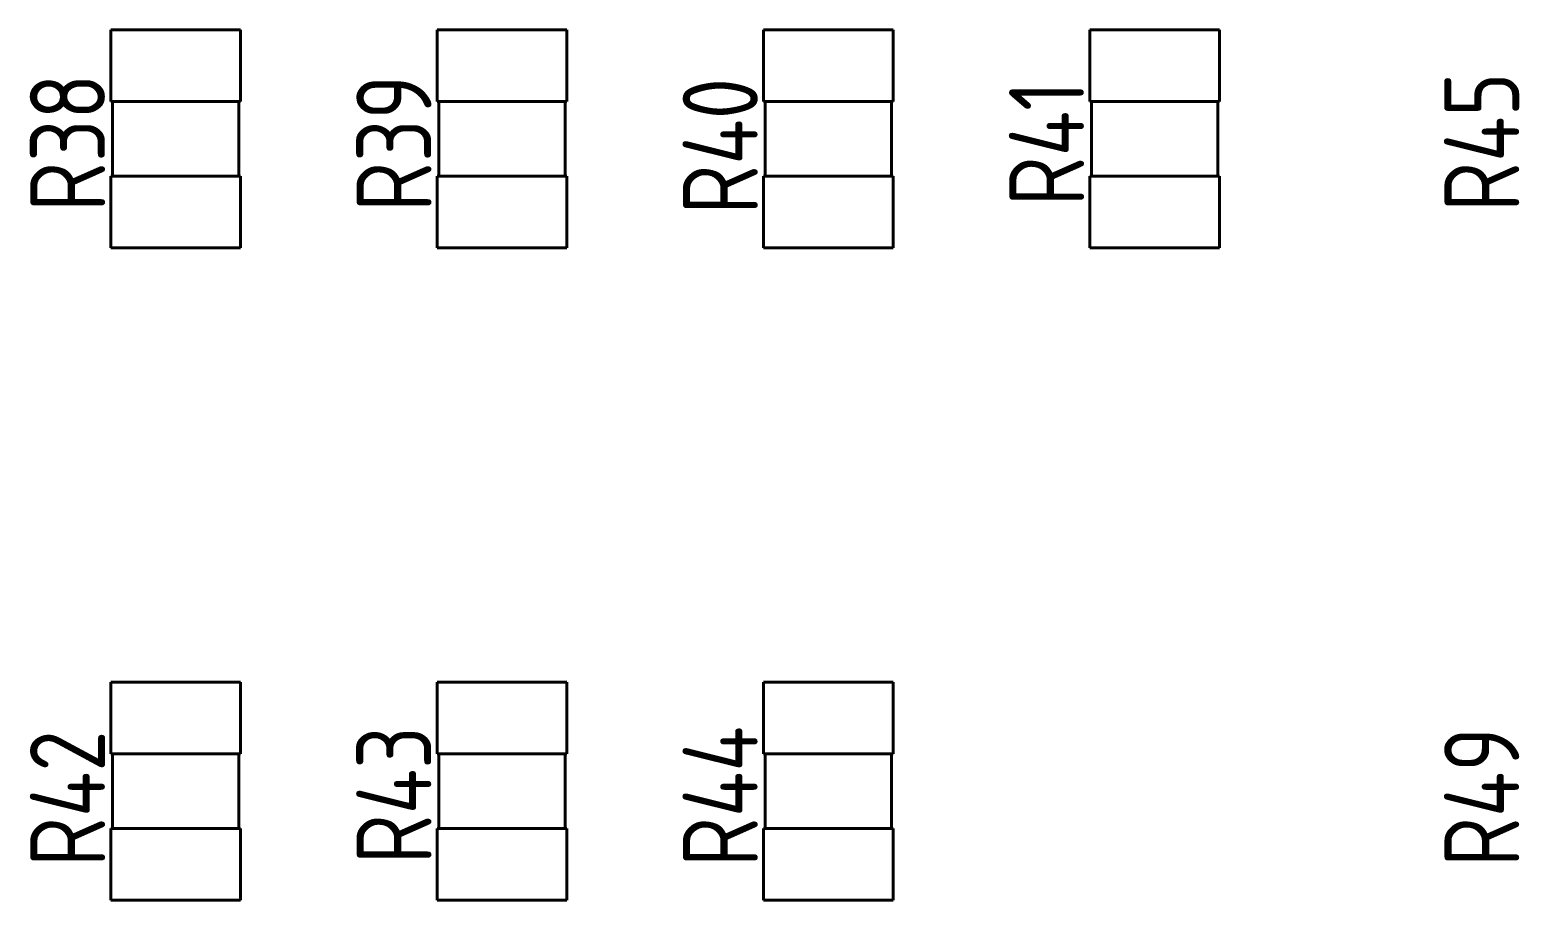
# Model space of a CAD drawing. Extents: x 193 to 1101, y 70 to 664.
# Drawn here: x 372.11 to 399.49, y 487.45 to 503.46 of the extents above; entities that cross this region are included whole.
import ezdxf

# ---------------------------------------------------------------- set-up
doc = ezdxf.new("R2010")
doc.units = 0
doc.header["$MEASUREMENT"] = 0
doc.layers.get('0').update_dxf_attribs({"linetype": 'CONTINUOUS'})
doc.layers.add('Основная', color=7, linetype='CONTINUOUS', lineweight=40)
doc.styles.add('GOST type A0', font='', dxfattribs={"oblique": 15, "height": 3.5})
doc.styles.get('GOST type A0').set_extended_font_data('GOST type A')

msp = doc.modelspace()

# ---------------------------------------------------------------- linework, layer by layer
at = {"layer": 'Основная'}
for p, q in [((375.986, 503.462), (373.598, 503.462)), ((373.598, 503.462), (373.598, 502.142)), ((373.598, 502.142), (373.598, 503.462)), ((375.986, 503.462), (373.598, 503.462)), ((375.986, 503.462), (373.598, 503.462)), ((373.598, 503.462), (373.598, 502.142)), ((373.598, 502.142), (373.598, 503.462)), ((375.986, 503.462), (373.598, 503.462)), ((375.986, 502.142), (375.986, 503.462)), ((375.986, 502.142), (375.986, 503.462)), ((375.986, 502.142), (375.986, 503.462)), ((375.986, 502.142), (375.986, 503.462)), ((381.986, 503.462), (379.598, 503.462)), ((379.598, 503.462), (379.598, 502.142)), ((379.598, 502.142), (379.598, 503.462)), ((381.986, 503.462), (379.598, 503.462)), ((381.986, 503.462), (379.598, 503.462)), ((379.598, 503.462), (379.598, 502.142)), ((379.598, 502.142), (379.598, 503.462)), ((381.986, 503.462), (379.598, 503.462)), ((381.986, 502.142), (381.986, 503.462)), ((381.986, 502.142), (381.986, 503.462)), ((381.986, 502.142), (381.986, 503.462)), ((381.986, 502.142), (381.986, 503.462)), ((387.986, 503.462), (385.598, 503.462)), ((385.598, 503.462), (385.598, 502.142)), ((385.598, 502.142), (385.598, 503.462)), ((387.986, 503.462), (385.598, 503.462)), ((387.986, 503.462), (385.598, 503.462)), ((385.598, 503.462), (385.598, 502.142)), ((385.598, 502.142), (385.598, 503.462)), ((387.986, 503.462), (385.598, 503.462)), ((387.986, 502.142), (387.986, 503.462)), ((387.986, 502.142), (387.986, 503.462)), ((387.986, 502.142), (387.986, 503.462)), ((387.986, 502.142), (387.986, 503.462)), ((393.986, 503.462), (391.598, 503.462)), ((391.598, 503.462), (391.598, 502.142)), ((391.598, 502.142), (391.598, 503.462)), ((393.986, 503.462), (391.598, 503.462)), ((393.986, 503.462), (391.598, 503.462)), ((391.598, 503.462), (391.598, 502.142)), ((391.598, 502.142), (391.598, 503.462)), ((393.986, 503.462), (391.598, 503.462)), ((393.986, 502.142), (393.986, 503.462)), ((393.986, 502.142), (393.986, 503.462)), ((393.986, 502.142), (393.986, 503.462)), ((393.986, 502.142), (393.986, 503.462)), ((373.598, 502.142), (373.632, 502.142)), ((375.986, 502.142), (373.598, 502.142)), ((373.598, 502.142), (373.632, 502.142)), ((375.986, 502.142), (373.598, 502.142)), ((373.632, 502.142), (373.632, 500.77)), ((373.632, 500.77), (373.632, 502.142)), ((373.632, 502.142), (373.632, 500.77)), ((373.632, 500.77), (373.632, 502.142)), ((375.952, 500.77), (375.952, 502.142)), ((375.952, 502.142), (375.986, 502.142)), ((375.952, 500.77), (375.952, 502.142)), ((375.952, 500.77), (375.952, 502.142)), ((375.952, 502.142), (375.986, 502.142)), ((375.952, 500.77), (375.952, 502.142)), ((379.598, 502.142), (379.632, 502.142)), ((381.986, 502.142), (379.598, 502.142)), ((379.598, 502.142), (379.632, 502.142)), ((381.986, 502.142), (379.598, 502.142)), ((379.632, 502.142), (379.632, 500.77)), ((379.632, 500.77), (379.632, 502.142)), ((379.632, 502.142), (379.632, 500.77)), ((379.632, 500.77), (379.632, 502.142)), ((381.952, 500.77), (381.952, 502.142)), ((381.952, 502.142), (381.986, 502.142)), ((381.952, 500.77), (381.952, 502.142)), ((381.952, 500.77), (381.952, 502.142)), ((381.952, 502.142), (381.986, 502.142)), ((381.952, 500.77), (381.952, 502.142)), ((385.598, 502.142), (385.632, 502.142)), ((387.986, 502.142), (385.598, 502.142)), ((385.598, 502.142), (385.632, 502.142)), ((387.986, 502.142), (385.598, 502.142)), ((385.632, 502.142), (385.632, 500.77)), ((385.632, 500.77), (385.632, 502.142)), ((385.632, 502.142), (385.632, 500.77)), ((385.632, 500.77), (385.632, 502.142)), ((387.952, 500.77), (387.952, 502.142)), ((387.952, 502.142), (387.986, 502.142)), ((387.952, 500.77), (387.952, 502.142)), ((387.952, 500.77), (387.952, 502.142)), ((387.952, 502.142), (387.986, 502.142)), ((387.952, 500.77), (387.952, 502.142)), ((391.598, 502.142), (391.632, 502.142)), ((393.986, 502.142), (391.598, 502.142)), ((391.598, 502.142), (391.632, 502.142)), ((393.986, 502.142), (391.598, 502.142)), ((391.632, 502.142), (391.632, 500.77)), ((391.632, 500.77), (391.632, 502.142)), ((391.632, 502.142), (391.632, 500.77)), ((391.632, 500.77), (391.632, 502.142)), ((393.952, 500.77), (393.952, 502.142)), ((393.952, 502.142), (393.986, 502.142)), ((393.952, 500.77), (393.952, 502.142)), ((393.952, 500.77), (393.952, 502.142)), ((393.952, 502.142), (393.986, 502.142)), ((393.952, 500.77), (393.952, 502.142)), ((373.632, 500.77), (373.598, 500.77)), ((373.598, 500.77), (373.598, 499.45)), ((373.598, 499.45), (373.598, 500.77)), ((375.986, 500.77), (373.598, 500.77)), ((373.632, 500.77), (373.598, 500.77)), ((373.598, 500.77), (373.598, 499.45)), ((373.598, 499.45), (373.598, 500.77)), ((375.986, 500.77), (373.598, 500.77)), ((375.986, 500.77), (375.952, 500.77)), ((375.986, 500.77), (375.952, 500.77)), ((375.986, 499.45), (375.986, 500.77)), ((375.986, 499.45), (375.986, 500.77)), ((375.986, 499.45), (375.986, 500.77)), ((375.986, 499.45), (375.986, 500.77)), ((379.632, 500.77), (379.598, 500.77)), ((379.598, 500.77), (379.598, 499.45)), ((379.598, 499.45), (379.598, 500.77)), ((381.986, 500.77), (379.598, 500.77)), ((379.632, 500.77), (379.598, 500.77)), ((379.598, 500.77), (379.598, 499.45)), ((379.598, 499.45), (379.598, 500.77)), ((381.986, 500.77), (379.598, 500.77)), ((381.986, 500.77), (381.952, 500.77)), ((381.986, 500.77), (381.952, 500.77)), ((381.986, 499.45), (381.986, 500.77)), ((381.986, 499.45), (381.986, 500.77)), ((381.986, 499.45), (381.986, 500.77)), ((381.986, 499.45), (381.986, 500.77)), ((385.632, 500.77), (385.598, 500.77)), ((385.598, 500.77), (385.598, 499.45)), ((385.598, 499.45), (385.598, 500.77)), ((387.986, 500.77), (385.598, 500.77)), ((385.632, 500.77), (385.598, 500.77)), ((385.598, 500.77), (385.598, 499.45)), ((385.598, 499.45), (385.598, 500.77)), ((387.986, 500.77), (385.598, 500.77)), ((387.986, 500.77), (387.952, 500.77)), ((387.986, 500.77), (387.952, 500.77)), ((387.986, 499.45), (387.986, 500.77)), ((387.986, 499.45), (387.986, 500.77)), ((387.986, 499.45), (387.986, 500.77)), ((387.986, 499.45), (387.986, 500.77)), ((391.632, 500.77), (391.598, 500.77)), ((391.598, 500.77), (391.598, 499.45)), ((391.598, 499.45), (391.598, 500.77)), ((393.986, 500.77), (391.598, 500.77)), ((391.632, 500.77), (391.598, 500.77)), ((391.598, 500.77), (391.598, 499.45)), ((391.598, 499.45), (391.598, 500.77)), ((393.986, 500.77), (391.598, 500.77)), ((393.986, 500.77), (393.952, 500.77)), ((393.986, 500.77), (393.952, 500.77)), ((393.986, 499.45), (393.986, 500.77)), ((393.986, 499.45), (393.986, 500.77)), ((393.986, 499.45), (393.986, 500.77)), ((393.986, 499.45), (393.986, 500.77)), ((373.598, 499.45), (375.986, 499.45)), ((375.986, 499.45), (373.598, 499.45)), ((373.598, 499.45), (375.986, 499.45)), ((375.986, 499.45), (373.598, 499.45)), ((379.598, 499.45), (381.986, 499.45)), ((381.986, 499.45), (379.598, 499.45)), ((379.598, 499.45), (381.986, 499.45)), ((381.986, 499.45), (379.598, 499.45)), ((385.598, 499.45), (387.986, 499.45)), ((387.986, 499.45), (385.598, 499.45)), ((385.598, 499.45), (387.986, 499.45)), ((387.986, 499.45), (385.598, 499.45)), ((391.598, 499.45), (393.986, 499.45)), ((393.986, 499.45), (391.598, 499.45)), ((391.598, 499.45), (393.986, 499.45)), ((393.986, 499.45), (391.598, 499.45)), ((375.986, 491.462), (373.598, 491.462)), ((373.598, 491.462), (373.598, 490.142)), ((373.598, 490.142), (373.598, 491.462)), ((375.986, 491.462), (373.598, 491.462)), ((375.986, 491.462), (373.598, 491.462)), ((373.598, 491.462), (373.598, 490.142)), ((373.598, 490.142), (373.598, 491.462)), ((375.986, 491.462), (373.598, 491.462)), ((375.986, 490.142), (375.986, 491.462)), ((375.986, 490.142), (375.986, 491.462)), ((375.986, 490.142), (375.986, 491.462)), ((375.986, 490.142), (375.986, 491.462)), ((381.986, 491.462), (379.598, 491.462)), ((379.598, 491.462), (379.598, 490.142)), ((379.598, 490.142), (379.598, 491.462)), ((381.986, 491.462), (379.598, 491.462)), ((381.986, 491.462), (379.598, 491.462)), ((379.598, 491.462), (379.598, 490.142)), ((379.598, 490.142), (379.598, 491.462)), ((381.986, 491.462), (379.598, 491.462)), ((381.986, 490.142), (381.986, 491.462)), ((381.986, 490.142), (381.986, 491.462)), ((381.986, 490.142), (381.986, 491.462)), ((381.986, 490.142), (381.986, 491.462)), ((387.986, 491.462), (385.598, 491.462)), ((385.598, 491.462), (385.598, 490.142)), ((385.598, 490.142), (385.598, 491.462)), ((387.986, 491.462), (385.598, 491.462)), ((387.986, 491.462), (385.598, 491.462)), ((385.598, 491.462), (385.598, 490.142)), ((385.598, 490.142), (385.598, 491.462)), ((387.986, 491.462), (385.598, 491.462)), ((387.986, 490.142), (387.986, 491.462)), ((387.986, 490.142), (387.986, 491.462)), ((387.986, 490.142), (387.986, 491.462)), ((387.986, 490.142), (387.986, 491.462)), ((373.598, 490.142), (373.632, 490.142)), ((375.986, 490.142), (373.598, 490.142)), ((373.598, 490.142), (373.632, 490.142)), ((375.986, 490.142), (373.598, 490.142)), ((373.632, 490.142), (373.632, 488.77)), ((373.632, 488.77), (373.632, 490.142)), ((373.632, 490.142), (373.632, 488.77)), ((373.632, 488.77), (373.632, 490.142)), ((375.952, 488.77), (375.952, 490.142)), ((375.952, 490.142), (375.986, 490.142)), ((375.952, 488.77), (375.952, 490.142)), ((375.952, 488.77), (375.952, 490.142)), ((375.952, 490.142), (375.986, 490.142)), ((375.952, 488.77), (375.952, 490.142)), ((379.598, 490.142), (379.632, 490.142)), ((381.986, 490.142), (379.598, 490.142)), ((379.598, 490.142), (379.632, 490.142)), ((381.986, 490.142), (379.598, 490.142)), ((379.632, 490.142), (379.632, 488.77)), ((379.632, 488.77), (379.632, 490.142)), ((379.632, 490.142), (379.632, 488.77)), ((379.632, 488.77), (379.632, 490.142)), ((381.952, 488.77), (381.952, 490.142)), ((381.952, 490.142), (381.986, 490.142)), ((381.952, 488.77), (381.952, 490.142)), ((381.952, 488.77), (381.952, 490.142)), ((381.952, 490.142), (381.986, 490.142)), ((381.952, 488.77), (381.952, 490.142)), ((385.598, 490.142), (385.632, 490.142)), ((387.986, 490.142), (385.598, 490.142)), ((385.598, 490.142), (385.632, 490.142)), ((387.986, 490.142), (385.598, 490.142)), ((385.632, 490.142), (385.632, 488.77)), ((385.632, 488.77), (385.632, 490.142)), ((385.632, 490.142), (385.632, 488.77)), ((385.632, 488.77), (385.632, 490.142)), ((387.952, 488.77), (387.952, 490.142)), ((387.952, 490.142), (387.986, 490.142)), ((387.952, 488.77), (387.952, 490.142)), ((387.952, 488.77), (387.952, 490.142)), ((387.952, 490.142), (387.986, 490.142)), ((387.952, 488.77), (387.952, 490.142)), ((373.632, 488.77), (373.598, 488.77)), ((373.598, 488.77), (373.598, 487.45)), ((373.598, 487.45), (373.598, 488.77)), ((375.986, 488.77), (373.598, 488.77)), ((373.632, 488.77), (373.598, 488.77)), ((373.598, 488.77), (373.598, 487.45)), ((373.598, 487.45), (373.598, 488.77)), ((375.986, 488.77), (373.598, 488.77)), ((375.986, 488.77), (375.952, 488.77)), ((375.986, 488.77), (375.952, 488.77)), ((375.986, 487.45), (375.986, 488.77)), ((375.986, 487.45), (375.986, 488.77)), ((375.986, 487.45), (375.986, 488.77)), ((375.986, 487.45), (375.986, 488.77)), ((379.632, 488.77), (379.598, 488.77)), ((379.598, 488.77), (379.598, 487.45)), ((379.598, 487.45), (379.598, 488.77)), ((381.986, 488.77), (379.598, 488.77)), ((379.632, 488.77), (379.598, 488.77)), ((379.598, 488.77), (379.598, 487.45)), ((379.598, 487.45), (379.598, 488.77)), ((381.986, 488.77), (379.598, 488.77)), ((381.986, 488.77), (381.952, 488.77)), ((381.986, 488.77), (381.952, 488.77)), ((381.986, 487.45), (381.986, 488.77)), ((381.986, 487.45), (381.986, 488.77)), ((381.986, 487.45), (381.986, 488.77)), ((381.986, 487.45), (381.986, 488.77)), ((385.632, 488.77), (385.598, 488.77)), ((385.598, 488.77), (385.598, 487.45)), ((385.598, 487.45), (385.598, 488.77)), ((387.986, 488.77), (385.598, 488.77)), ((385.632, 488.77), (385.598, 488.77)), ((385.598, 488.77), (385.598, 487.45)), ((385.598, 487.45), (385.598, 488.77)), ((387.986, 488.77), (385.598, 488.77)), ((387.986, 488.77), (387.952, 488.77)), ((387.986, 488.77), (387.952, 488.77)), ((387.986, 487.45), (387.986, 488.77)), ((387.986, 487.45), (387.986, 488.77)), ((387.986, 487.45), (387.986, 488.77)), ((387.986, 487.45), (387.986, 488.77)), ((373.598, 487.45), (375.986, 487.45)), ((375.986, 487.45), (373.598, 487.45)), ((373.598, 487.45), (375.986, 487.45)), ((375.986, 487.45), (373.598, 487.45)), ((379.598, 487.45), (381.986, 487.45)), ((381.986, 487.45), (379.598, 487.45)), ((379.598, 487.45), (381.986, 487.45)), ((381.986, 487.45), (379.598, 487.45)), ((385.598, 487.45), (387.986, 487.45)), ((387.986, 487.45), (385.598, 487.45)), ((385.598, 487.45), (387.986, 487.45)), ((387.986, 487.45), (385.598, 487.45))]:
    msp.add_line(p, q, dxfattribs=at)

# ---------------------------------------------------------------- texts
at = {"style": 'GOST type A0'}
for s, p in [('R38', (373.494, 500.113)), ('R39', (379.494, 500.113)), ('R45', (399.494, 500.113)), ('R40', (385.494, 500.062)), ('R41', (391.494, 500.216)), ('R42', (373.494, 488.062)), ('R43', (379.494, 488.113)), ('R44', (385.494, 488.062)), ('R49', (399.494, 488.062))]:
    msp.add_text(s, height=1.3796, rotation=90, dxfattribs=at).set_placement(p)

doc.saveas('drawing.dxf')
